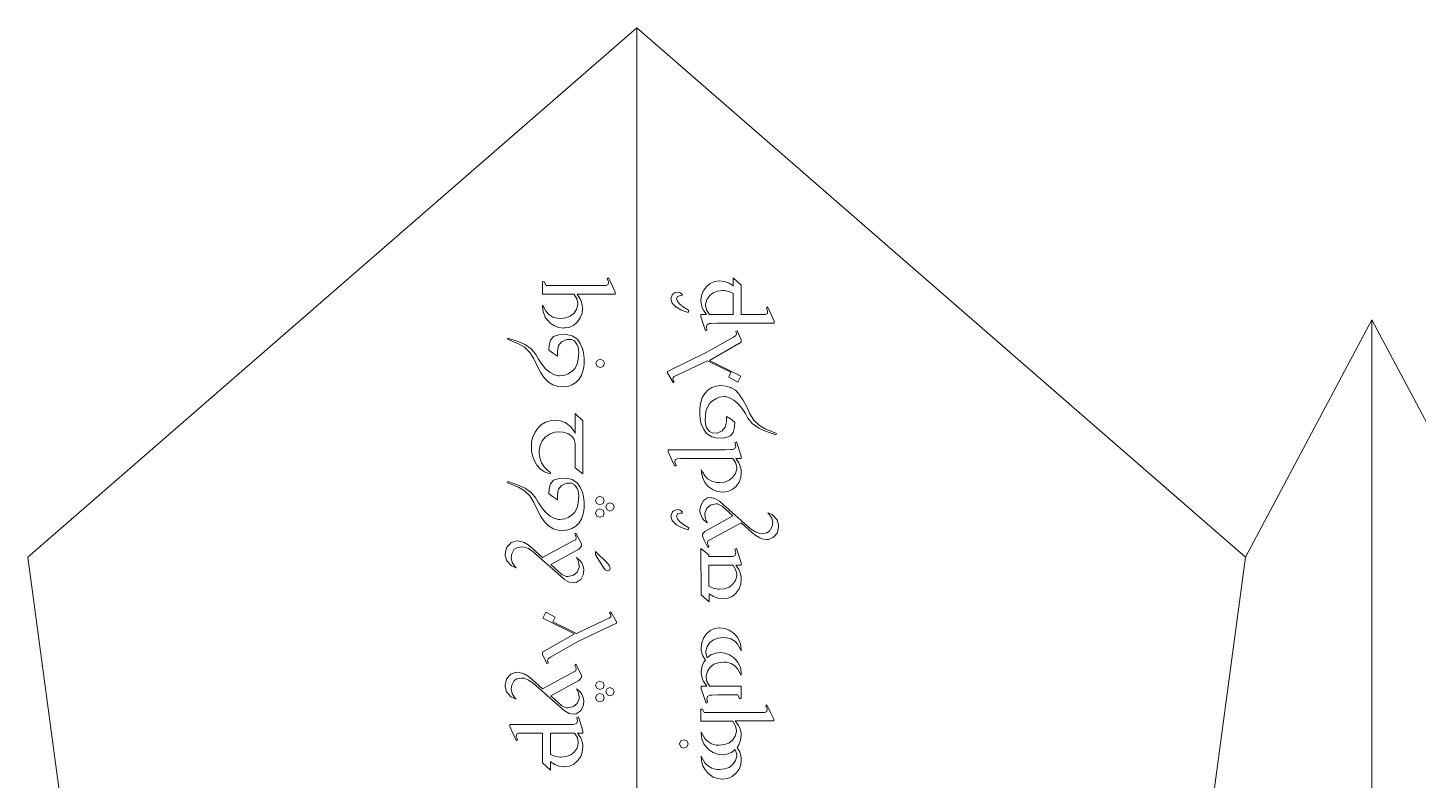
# Model space of a CAD drawing. Header units: inches. Extents: x 0.5 to 23.6, y 0.2 to 34.6.
# Drawn here: x 0.48 to 10.82, y 28.98 to 34.57 of the extents above; entities that cross this region are included whole.
import ezdxf

# ---------------------------------------------------------------- set-up
doc = ezdxf.new("R2010")
doc.units = ezdxf.units.IN
doc.header["$MEASUREMENT"] = 0
doc.layers.add('cut', color=6, linetype='Continuous', lineweight=0)
doc.layers.add('etch', color=1, linetype='Continuous', lineweight=0)

msp = doc.modelspace()

# ---------------------------------------------------------------- linework, layer by layer
at = {"layer": 'cut'}
for p, q in [((5.007, 34.569), (0.478, 30.633)), ((5.007, 34.569), (5.007, 2.378)), ((5.007, 34.569), (9.535, 30.633)), ((10.474, 32.399), (9.535, 30.633)), ((10.474, 32.399), (11.413, 30.633)), ((10.474, 0.208), (10.474, 32.399)), ((0.478, 30.633), (4.068, 4.144)), ((9.535, 30.633), (5.946, 4.144))]:
    msp.add_line(p, q, dxfattribs=at)
at = {"layer": 'etch', "color": 1, "lineweight": 0}
for p, q in [((4.318, 32.681), (4.306, 32.683)), ((4.306, 32.683), (4.306, 32.59)), ((4.334, 32.653), (4.318, 32.681)), ((4.796, 32.71), (4.787, 32.702)), ((4.787, 32.702), (4.798, 32.681)), ((4.798, 32.681), (4.795, 32.661)), ((4.823, 32.653), (4.796, 32.71)), ((5.585, 32.683), (5.552, 32.668)), ((5.622, 32.687), (5.585, 32.683)), ((5.623, 32.687), (5.622, 32.687)), ((5.659, 32.683), (5.623, 32.687)), ((5.693, 32.67), (5.659, 32.683)), ((5.784, 32.657), (5.725, 32.711)), ((5.725, 32.711), (5.725, 32.648)), ((4.306, 32.59), (4.541, 32.588)), ((4.753, 32.653), (4.334, 32.653)), ((4.541, 32.588), (4.542, 32.587)), ((4.542, 32.587), (4.562, 32.554)), ((4.584, 32.557), (4.563, 32.589)), ((4.563, 32.589), (4.846, 32.589)), ((4.78, 32.654), (4.753, 32.653)), ((4.795, 32.661), (4.78, 32.654)), ((4.846, 32.603), (4.823, 32.653)), ((4.846, 32.589), (4.846, 32.603)), ((5.273, 32.588), (5.261, 32.555)), ((5.277, 32.592), (5.273, 32.588)), ((5.292, 32.601), (5.277, 32.592)), ((5.316, 32.604), (5.292, 32.601)), ((5.302, 32.555), (5.31, 32.572)), ((5.31, 32.572), (5.331, 32.578)), ((5.329, 32.598), (5.316, 32.604)), ((5.339, 32.592), (5.329, 32.598)), ((5.331, 32.578), (5.343, 32.577)), ((5.348, 32.586), (5.339, 32.592)), ((5.343, 32.577), (5.348, 32.586)), ((5.488, 32.579), (5.484, 32.542)), ((5.501, 32.612), (5.488, 32.579)), ((5.522, 32.642), (5.501, 32.612)), ((5.524, 32.644), (5.522, 32.642)), ((5.552, 32.668), (5.524, 32.644)), ((5.528, 32.55), (5.55, 32.58)), ((5.55, 32.58), (5.575, 32.599)), ((5.575, 32.599), (5.608, 32.611)), ((5.608, 32.611), (5.648, 32.615)), ((5.648, 32.615), (5.656, 32.615)), ((5.656, 32.615), (5.694, 32.609)), ((5.724, 32.65), (5.693, 32.67)), ((5.694, 32.609), (5.725, 32.595)), ((5.725, 32.648), (5.724, 32.65)), ((5.725, 32.595), (5.725, 32.438)), ((5.784, 32.438), (5.784, 32.657)), ((4.314, 32.494), (4.306, 32.508)), ((4.306, 32.508), (4.306, 32.496)), ((4.306, 32.496), (4.311, 32.459)), ((4.334, 32.459), (4.314, 32.494)), ((4.559, 32.476), (4.538, 32.446)), ((4.569, 32.511), (4.559, 32.476)), ((4.562, 32.554), (4.569, 32.52)), ((4.569, 32.52), (4.569, 32.511)), ((4.594, 32.539), (4.584, 32.557)), ((4.602, 32.504), (4.594, 32.539)), ((4.6, 32.447), (4.603, 32.484)), ((4.603, 32.484), (4.602, 32.504)), ((5.261, 32.555), (5.27, 32.523)), ((5.27, 32.523), (5.273, 32.519)), ((5.273, 32.519), (5.3, 32.493)), ((5.3, 32.493), (5.302, 32.491)), ((5.309, 32.536), (5.302, 32.555)), ((5.302, 32.491), (5.335, 32.472)), ((5.326, 32.516), (5.309, 32.536)), ((5.355, 32.493), (5.326, 32.516)), ((5.335, 32.472), (5.351, 32.465)), ((5.356, 32.492), (5.355, 32.493)), ((5.387, 32.472), (5.356, 32.492)), ((5.394, 32.469), (5.387, 32.472)), ((5.39, 32.452), (5.394, 32.469)), ((5.484, 32.542), (5.485, 32.522)), ((5.485, 32.522), (5.494, 32.487)), ((5.494, 32.487), (5.503, 32.469)), ((5.503, 32.469), (5.525, 32.438)), ((5.519, 32.515), (5.528, 32.55)), ((5.519, 32.507), (5.519, 32.515)), ((5.525, 32.473), (5.519, 32.507)), ((5.545, 32.44), (5.525, 32.473)), ((5.979, 32.494), (5.971, 32.486)), ((5.971, 32.486), (5.98, 32.465)), ((6.006, 32.438), (5.979, 32.494)), ((4.311, 32.459), (4.313, 32.452)), ((4.313, 32.452), (4.327, 32.418)), ((4.327, 32.418), (4.332, 32.411)), ((4.332, 32.411), (4.356, 32.382)), ((4.353, 32.438), (4.334, 32.459)), ((4.382, 32.419), (4.353, 32.438)), ((4.356, 32.382), (4.364, 32.374)), ((4.364, 32.374), (4.395, 32.354)), ((4.418, 32.41), (4.382, 32.419)), ((4.44, 32.409), (4.418, 32.41)), ((4.479, 32.414), (4.44, 32.409)), ((4.512, 32.426), (4.479, 32.414)), ((4.538, 32.446), (4.512, 32.426)), ((4.536, 32.357), (4.564, 32.381)), ((4.564, 32.381), (4.566, 32.384)), ((4.566, 32.384), (4.586, 32.414)), ((4.586, 32.414), (4.6, 32.447)), ((5.351, 32.465), (5.39, 32.452)), ((5.484, 32.438), (5.484, 32.42)), ((5.525, 32.438), (5.484, 32.438)), ((5.484, 32.42), (5.517, 32.317)), ((5.53, 32.362), (5.546, 32.371)), ((5.547, 32.438), (5.545, 32.44)), ((5.546, 32.371), (5.559, 32.372)), ((5.725, 32.438), (5.547, 32.438)), ((5.559, 32.372), (5.606, 32.373)), ((5.606, 32.373), (6.029, 32.373)), ((5.938, 32.438), (5.784, 32.438)), ((5.963, 32.438), (5.938, 32.438)), ((5.978, 32.445), (5.963, 32.438)), ((5.98, 32.465), (5.978, 32.445)), ((6.029, 32.388), (6.006, 32.438)), ((6.029, 32.373), (6.029, 32.388)), ((4.049, 32.263), (4.046, 32.254)), ((4.126, 32.237), (4.049, 32.263)), ((4.388, 32.273), (4.366, 32.247)), ((4.428, 32.287), (4.388, 32.273)), ((4.395, 32.354), (4.428, 32.341)), ((4.428, 32.341), (4.464, 32.337)), ((4.485, 32.289), (4.428, 32.287)), ((4.464, 32.337), (4.467, 32.338)), ((4.467, 32.338), (4.503, 32.342)), ((4.527, 32.279), (4.485, 32.289)), ((4.503, 32.342), (4.536, 32.357)), ((4.566, 32.254), (4.527, 32.279)), ((5.517, 32.317), (5.529, 32.322)), ((5.726, 32.269), (5.523, 32.154)), ((5.525, 32.346), (5.53, 32.362)), ((5.529, 32.322), (5.525, 32.346)), ((5.743, 32.281), (5.726, 32.269)), ((5.753, 32.316), (5.743, 32.313)), ((5.743, 32.313), (5.748, 32.293)), ((5.748, 32.293), (5.743, 32.281)), ((5.784, 32.249), (5.753, 32.316)), ((4.046, 32.254), (4.128, 32.22)), ((4.177, 32.215), (4.126, 32.237)), ((4.128, 32.22), (4.171, 32.195)), ((4.171, 32.195), (4.213, 32.156)), ((4.225, 32.181), (4.177, 32.215)), ((4.213, 32.156), (4.241, 32.108)), ((4.256, 32.14), (4.225, 32.181)), ((4.356, 32.209), (4.354, 32.172)), ((4.354, 32.172), (4.388, 32.147)), ((4.366, 32.247), (4.356, 32.209)), ((4.417, 32.168), (4.426, 32.208)), ((4.417, 32.129), (4.417, 32.168)), ((4.426, 32.208), (4.448, 32.234)), ((4.448, 32.234), (4.487, 32.252)), ((4.487, 32.252), (4.521, 32.251)), ((4.521, 32.251), (4.543, 32.241)), ((4.543, 32.241), (4.553, 32.228)), ((4.553, 32.228), (4.565, 32.211)), ((4.565, 32.211), (4.57, 32.196)), ((4.587, 32.221), (4.566, 32.254)), ((4.57, 32.196), (4.575, 32.158)), ((4.575, 32.158), (4.574, 32.126)), ((4.602, 32.188), (4.587, 32.221)), ((4.603, 32.185), (4.602, 32.188)), ((4.612, 32.152), (4.603, 32.185)), ((5.548, 32.096), (5.784, 32.232)), ((5.784, 32.232), (5.784, 32.249)), ((4.241, 32.108), (4.266, 32.056)), ((4.276, 32.106), (4.256, 32.14)), ((4.266, 32.056), (4.294, 32.005)), ((4.301, 32.069), (4.276, 32.106)), ((4.329, 32.035), (4.301, 32.069)), ((4.388, 32.147), (4.417, 32.129)), ((4.563, 32.069), (4.546, 32.037)), ((4.569, 32.09), (4.563, 32.069)), ((4.574, 32.126), (4.569, 32.09)), ((4.61, 32.033), (4.615, 32.069)), ((4.615, 32.112), (4.612, 32.152)), ((4.615, 32.109), (4.615, 32.112)), ((4.615, 32.069), (4.615, 32.109)), ((4.703, 32.075), (4.712, 32.096)), ((4.712, 32.052), (4.703, 32.075)), ((4.703, 32.075), (4.703, 32.075)), ((4.712, 32.096), (4.735, 32.106)), ((4.712, 32.096), (4.712, 32.096)), ((4.735, 32.106), (4.735, 32.106)), ((4.735, 32.106), (4.756, 32.096)), ((4.756, 32.096), (4.756, 32.096)), ((4.756, 32.096), (4.766, 32.075)), ((4.766, 32.075), (4.756, 32.052)), ((4.766, 32.075), (4.766, 32.075)), ((5.523, 32.154), (5.235, 32.015)), ((5.286, 31.978), (5.532, 32.093)), ((5.532, 32.093), (5.706, 32.008)), ((5.782, 31.98), (5.548, 32.096)), ((4.294, 32.005), (4.322, 31.964)), ((4.322, 31.964), (4.325, 31.96)), ((4.325, 31.96), (4.35, 31.934)), ((4.362, 32.007), (4.329, 32.035)), ((4.394, 31.989), (4.362, 32.007)), ((4.424, 31.981), (4.394, 31.989)), ((4.433, 31.981), (4.424, 31.981)), ((4.472, 31.986), (4.433, 31.981)), ((4.497, 31.997), (4.472, 31.986)), ((4.528, 32.018), (4.497, 31.997)), ((4.546, 32.037), (4.528, 32.018)), ((4.555, 31.932), (4.579, 31.958)), ((4.579, 31.958), (4.597, 31.987)), ((4.597, 31.987), (4.608, 32.024)), ((4.608, 32.024), (4.61, 32.033)), ((4.735, 32.043), (4.712, 32.052)), ((4.712, 32.052), (4.712, 32.052)), ((4.756, 32.052), (4.735, 32.043)), ((4.735, 32.043), (4.735, 32.043)), ((4.735, 32.043), (4.735, 32.043)), ((4.735, 32.043), (4.735, 32.043)), ((4.756, 32.052), (4.756, 32.052)), ((5.235, 32.015), (5.235, 32.005)), ((5.235, 32.005), (5.277, 31.933)), ((5.276, 31.954), (5.278, 31.968)), ((5.285, 31.938), (5.276, 31.954)), ((5.278, 31.968), (5.286, 31.978)), ((5.706, 32.008), (5.691, 31.973)), ((5.691, 31.973), (5.759, 31.934)), ((5.759, 31.934), (5.782, 31.98)), ((4.35, 31.934), (4.382, 31.915)), ((4.382, 31.915), (4.385, 31.914)), ((4.385, 31.914), (4.422, 31.903)), ((4.422, 31.903), (4.459, 31.899)), ((4.459, 31.899), (4.494, 31.903)), ((4.494, 31.903), (4.525, 31.914)), ((4.525, 31.914), (4.555, 31.932)), ((5.277, 31.933), (5.285, 31.938)), ((5.512, 31.85), (5.494, 31.821)), ((5.535, 31.876), (5.512, 31.85)), ((5.565, 31.894), (5.535, 31.876)), ((5.597, 31.904), (5.565, 31.894)), ((5.632, 31.909), (5.597, 31.904)), ((5.669, 31.905), (5.632, 31.909)), ((5.706, 31.895), (5.669, 31.905)), ((5.708, 31.893), (5.706, 31.895)), ((5.74, 31.874), (5.708, 31.893)), ((5.766, 31.848), (5.74, 31.874)), ((5.768, 31.844), (5.766, 31.848)), ((5.481, 31.775), (5.476, 31.739)), ((5.483, 31.784), (5.481, 31.775)), ((5.494, 31.821), (5.483, 31.784)), ((5.528, 31.739), (5.545, 31.771)), ((5.545, 31.771), (5.563, 31.79)), ((5.563, 31.79), (5.594, 31.81)), ((5.594, 31.81), (5.619, 31.822)), ((5.619, 31.822), (5.658, 31.827)), ((5.658, 31.827), (5.667, 31.827)), ((5.667, 31.827), (5.697, 31.819)), ((5.697, 31.819), (5.729, 31.801)), ((5.729, 31.801), (5.762, 31.773)), ((5.762, 31.773), (5.79, 31.739)), ((5.797, 31.803), (5.768, 31.844)), ((5.825, 31.752), (5.797, 31.803)), ((5.849, 31.7), (5.825, 31.752)), ((4.363, 31.648), (4.329, 31.637)), ((4.4, 31.652), (4.363, 31.648)), ((4.402, 31.652), (4.4, 31.652)), ((4.44, 31.647), (4.402, 31.652)), ((4.474, 31.635), (4.44, 31.647)), ((4.607, 31.648), (4.549, 31.702)), ((4.549, 31.702), (4.549, 31.553)), ((4.607, 31.252), (4.607, 31.648)), ((5.476, 31.739), (5.475, 31.699)), ((5.475, 31.699), (5.475, 31.696)), ((5.475, 31.696), (5.479, 31.656)), ((5.479, 31.656), (5.487, 31.622)), ((5.516, 31.65), (5.517, 31.682)), ((5.52, 31.612), (5.516, 31.65)), ((5.517, 31.682), (5.521, 31.718)), ((5.521, 31.718), (5.528, 31.739)), ((5.674, 31.639), (5.665, 31.6)), ((5.703, 31.661), (5.674, 31.679)), ((5.674, 31.679), (5.674, 31.639)), ((5.737, 31.636), (5.703, 31.661)), ((5.79, 31.739), (5.815, 31.702)), ((5.815, 31.702), (5.834, 31.668)), ((5.834, 31.668), (5.865, 31.627)), ((5.878, 31.652), (5.849, 31.7)), ((5.92, 31.613), (5.878, 31.652)), ((4.251, 31.564), (4.235, 31.53)), ((4.272, 31.593), (4.251, 31.564)), ((4.299, 31.619), (4.272, 31.593)), ((4.329, 31.637), (4.299, 31.619)), ((4.333, 31.53), (4.363, 31.55)), ((4.363, 31.55), (4.397, 31.562)), ((4.397, 31.562), (4.434, 31.566)), ((4.434, 31.566), (4.459, 31.564)), ((4.459, 31.564), (4.494, 31.554)), ((4.491, 31.623), (4.474, 31.635)), ((4.52, 31.599), (4.491, 31.623)), ((4.494, 31.554), (4.523, 31.533)), ((4.541, 31.569), (4.52, 31.599)), ((4.549, 31.553), (4.541, 31.569)), ((5.487, 31.622), (5.488, 31.62)), ((5.488, 31.62), (5.503, 31.587)), ((5.503, 31.587), (5.525, 31.554)), ((5.526, 31.597), (5.52, 31.612)), ((5.525, 31.554), (5.564, 31.528)), ((5.537, 31.58), (5.526, 31.597)), ((5.548, 31.568), (5.537, 31.58)), ((5.57, 31.558), (5.548, 31.568)), ((5.604, 31.556), (5.57, 31.558)), ((5.643, 31.574), (5.604, 31.556)), ((5.665, 31.6), (5.643, 31.574)), ((5.703, 31.535), (5.724, 31.56)), ((5.724, 31.56), (5.735, 31.599)), ((5.735, 31.599), (5.737, 31.636)), ((5.865, 31.627), (5.914, 31.593)), ((5.914, 31.593), (5.965, 31.571)), ((5.963, 31.588), (5.92, 31.613)), ((6.045, 31.554), (5.963, 31.588)), ((5.965, 31.571), (6.042, 31.544)), ((6.042, 31.544), (6.045, 31.554)), ((4.225, 31.493), (4.224, 31.453)), ((4.224, 31.453), (4.225, 31.419)), ((4.234, 31.528), (4.225, 31.493)), ((4.235, 31.53), (4.234, 31.528)), ((4.282, 31.43), (4.289, 31.466)), ((4.289, 31.466), (4.304, 31.498)), ((4.304, 31.498), (4.327, 31.525)), ((4.327, 31.525), (4.333, 31.53)), ((4.523, 31.533), (4.541, 31.509)), ((4.541, 31.509), (4.549, 31.478)), ((4.549, 31.478), (4.549, 31.299)), ((5.564, 31.528), (5.606, 31.519)), ((5.606, 31.519), (5.663, 31.521)), ((5.706, 31.433), (5.662, 31.432)), ((5.663, 31.521), (5.703, 31.535)), ((5.721, 31.433), (5.706, 31.433)), ((5.737, 31.442), (5.721, 31.433)), ((5.749, 31.491), (5.737, 31.486)), ((5.737, 31.486), (5.743, 31.459)), ((5.743, 31.459), (5.737, 31.442)), ((5.784, 31.384), (5.749, 31.491)), ((4.225, 31.419), (4.233, 31.383)), ((4.233, 31.383), (4.243, 31.354)), ((4.243, 31.354), (4.261, 31.322)), ((4.281, 31.413), (4.282, 31.43)), ((4.285, 31.373), (4.281, 31.413)), ((4.295, 31.34), (4.285, 31.373)), ((4.298, 31.334), (4.295, 31.34)), ((4.319, 31.304), (4.298, 31.334)), ((5.241, 31.432), (5.241, 31.417)), ((5.662, 31.432), (5.241, 31.432)), ((5.241, 31.417), (5.264, 31.366)), ((5.264, 31.366), (5.291, 31.31)), ((5.29, 31.34), (5.292, 31.359)), ((5.3, 31.318), (5.29, 31.34)), ((5.292, 31.359), (5.307, 31.365)), ((5.307, 31.365), (5.332, 31.367)), ((5.332, 31.367), (5.721, 31.367)), ((5.721, 31.367), (5.723, 31.365)), ((5.723, 31.365), (5.743, 31.332)), ((5.766, 31.336), (5.743, 31.367)), ((5.743, 31.367), (5.784, 31.367)), ((5.743, 31.332), (5.75, 31.298)), ((5.774, 31.318), (5.766, 31.336)), ((5.784, 31.367), (5.784, 31.384)), ((4.261, 31.322), (4.265, 31.318)), ((4.265, 31.318), (4.289, 31.29)), ((4.289, 31.29), (4.29, 31.289)), ((4.29, 31.289), (4.321, 31.268)), ((4.345, 31.278), (4.319, 31.304)), ((4.321, 31.268), (4.326, 31.265)), ((4.326, 31.265), (4.362, 31.252)), ((4.366, 31.264), (4.345, 31.278)), ((4.362, 31.252), (4.366, 31.264)), ((4.549, 31.299), (4.607, 31.252)), ((5.291, 31.31), (5.3, 31.318)), ((5.487, 31.285), (5.49, 31.249)), ((5.494, 31.271), (5.487, 31.285)), ((5.49, 31.249), (5.5, 31.216)), ((5.515, 31.236), (5.494, 31.271)), ((5.534, 31.216), (5.515, 31.236)), ((5.74, 31.255), (5.72, 31.225)), ((5.75, 31.29), (5.74, 31.255)), ((5.75, 31.298), (5.75, 31.297)), ((5.75, 31.297), (5.75, 31.29)), ((5.784, 31.283), (5.774, 31.318)), ((5.78, 31.225), (5.784, 31.262)), ((5.784, 31.263), (5.784, 31.283)), ((5.784, 31.262), (5.784, 31.263)), ((4.049, 31.196), (4.046, 31.186)), ((4.046, 31.186), (4.128, 31.153)), ((4.126, 31.169), (4.049, 31.196)), ((4.177, 31.147), (4.126, 31.169)), ((4.128, 31.153), (4.171, 31.127)), ((4.171, 31.127), (4.213, 31.089)), ((4.225, 31.113), (4.177, 31.147)), ((4.356, 31.141), (4.354, 31.105)), ((4.366, 31.18), (4.356, 31.141)), ((4.388, 31.205), (4.366, 31.18)), ((4.428, 31.219), (4.388, 31.205)), ((4.417, 31.101), (4.426, 31.14)), ((4.426, 31.14), (4.448, 31.167)), ((4.485, 31.221), (4.428, 31.219)), ((4.448, 31.167), (4.487, 31.185)), ((4.527, 31.212), (4.485, 31.221)), ((4.487, 31.185), (4.521, 31.183)), ((4.521, 31.183), (4.543, 31.172)), ((4.566, 31.185), (4.527, 31.212)), ((4.543, 31.172), (4.553, 31.16)), ((4.553, 31.16), (4.565, 31.143)), ((4.565, 31.143), (4.57, 31.128)), ((4.587, 31.153), (4.566, 31.185)), ((4.57, 31.128), (4.575, 31.091)), ((4.602, 31.121), (4.587, 31.153)), ((5.5, 31.216), (5.513, 31.189)), ((5.513, 31.189), (5.537, 31.16)), ((5.564, 31.199), (5.534, 31.216)), ((5.537, 31.16), (5.545, 31.153)), ((5.545, 31.153), (5.576, 31.133)), ((5.6, 31.189), (5.564, 31.199)), ((5.576, 31.133), (5.61, 31.121)), ((5.621, 31.188), (5.6, 31.189)), ((5.66, 31.192), (5.621, 31.188)), ((5.647, 31.117), (5.684, 31.122)), ((5.693, 31.205), (5.66, 31.192)), ((5.684, 31.122), (5.717, 31.137)), ((5.72, 31.225), (5.693, 31.205)), ((5.717, 31.137), (5.745, 31.16)), ((5.745, 31.16), (5.746, 31.162)), ((5.746, 31.162), (5.768, 31.191)), ((5.768, 31.191), (5.78, 31.225)), ((4.213, 31.089), (4.241, 31.041)), ((4.256, 31.073), (4.225, 31.113)), ((4.241, 31.041), (4.266, 30.988)), ((4.276, 31.038), (4.256, 31.073)), ((4.301, 31.001), (4.276, 31.038)), ((4.354, 31.105), (4.388, 31.079)), ((4.388, 31.079), (4.417, 31.06)), ((4.417, 31.06), (4.417, 31.101)), ((4.569, 31.022), (4.563, 31)), ((4.574, 31.059), (4.569, 31.022)), ((4.575, 31.091), (4.574, 31.059)), ((4.603, 31.118), (4.602, 31.121)), ((4.612, 31.083), (4.603, 31.118)), ((4.615, 31.044), (4.612, 31.083)), ((4.615, 31.042), (4.615, 31.044)), ((4.615, 31.001), (4.615, 31.042)), ((4.711, 31.076), (4.701, 31.055)), ((4.701, 31.055), (4.711, 31.032)), ((4.733, 31.086), (4.711, 31.076)), ((4.711, 31.032), (4.733, 31.023)), ((4.756, 31.076), (4.733, 31.086)), ((4.733, 31.023), (4.756, 31.032)), ((4.765, 31.055), (4.756, 31.076)), ((4.756, 31.032), (4.765, 31.055)), ((4.786, 31.029), (4.776, 31.007)), ((4.807, 31.038), (4.786, 31.029)), ((4.83, 31.029), (4.807, 31.038)), ((4.839, 31.007), (4.83, 31.029)), ((5.501, 31.05), (5.483, 31.017)), ((5.503, 31.054), (5.501, 31.05)), ((5.534, 31.075), (5.503, 31.054)), ((5.527, 30.997), (5.555, 31.02)), ((5.555, 31.077), (5.534, 31.075)), ((5.587, 31.071), (5.555, 31.077)), ((5.555, 31.02), (5.561, 31.023)), ((5.561, 31.023), (5.597, 31.03)), ((5.623, 31.05), (5.587, 31.071)), ((5.597, 31.03), (5.608, 31.029)), ((5.608, 31.029), (5.641, 31.014)), ((5.61, 31.121), (5.645, 31.117)), ((5.854, 30.845), (5.623, 31.05)), ((5.623, 31.05), (5.623, 31.05)), ((5.645, 31.117), (5.647, 31.117)), ((4.266, 30.988), (4.294, 30.937)), ((4.294, 30.937), (4.322, 30.896)), ((4.329, 30.967), (4.301, 31.001)), ((4.362, 30.939), (4.329, 30.967)), ((4.394, 30.921), (4.362, 30.939)), ((4.424, 30.913), (4.394, 30.921)), ((4.472, 30.919), (4.433, 30.913)), ((4.497, 30.929), (4.472, 30.919)), ((4.528, 30.95), (4.497, 30.929)), ((4.546, 30.969), (4.528, 30.95)), ((4.563, 31), (4.546, 30.969)), ((4.579, 30.89), (4.597, 30.919)), ((4.597, 30.919), (4.608, 30.956)), ((4.608, 30.956), (4.61, 30.966)), ((4.61, 30.966), (4.615, 31.001)), ((4.711, 30.984), (4.701, 30.962)), ((4.701, 30.962), (4.711, 30.939)), ((4.733, 30.994), (4.711, 30.984)), ((4.711, 30.939), (4.733, 30.93)), ((4.756, 30.984), (4.733, 30.994)), ((4.733, 30.93), (4.756, 30.939)), ((4.765, 30.962), (4.756, 30.984)), ((4.756, 30.939), (4.765, 30.962)), ((4.776, 31.007), (4.786, 30.985)), ((4.786, 30.985), (4.807, 30.976)), ((4.807, 30.976), (4.83, 30.985)), ((4.83, 30.985), (4.839, 31.007)), ((5.273, 30.971), (5.261, 30.938)), ((5.261, 30.938), (5.27, 30.906)), ((5.277, 30.975), (5.273, 30.971)), ((5.292, 30.984), (5.277, 30.975)), ((5.316, 30.987), (5.292, 30.984)), ((5.302, 30.938), (5.31, 30.955)), ((5.309, 30.919), (5.302, 30.938)), ((5.326, 30.9), (5.309, 30.919)), ((5.31, 30.955), (5.331, 30.961)), ((5.329, 30.982), (5.316, 30.987)), ((5.339, 30.976), (5.329, 30.982)), ((5.331, 30.961), (5.343, 30.961)), ((5.348, 30.969), (5.339, 30.976)), ((5.343, 30.961), (5.348, 30.969)), ((5.483, 31.017), (5.477, 30.982)), ((5.477, 30.982), (5.479, 30.961)), ((5.479, 30.961), (5.493, 30.927)), ((5.493, 30.927), (5.504, 30.911)), ((5.512, 30.95), (5.513, 30.962)), ((5.518, 30.918), (5.512, 30.95)), ((5.513, 30.962), (5.527, 30.997)), ((5.722, 30.941), (5.514, 30.825)), ((5.532, 30.888), (5.518, 30.918)), ((5.641, 31.014), (5.722, 30.941)), ((5.981, 30.964), (5.99, 30.955)), ((6.015, 30.95), (5.981, 30.964)), ((5.99, 30.955), (6.011, 30.924)), ((6.011, 30.924), (6.018, 30.891)), ((6.022, 30.944), (6.015, 30.95)), ((6.047, 30.916), (6.022, 30.944)), ((6.051, 30.908), (6.047, 30.916)), ((4.322, 30.896), (4.325, 30.892)), ((4.325, 30.892), (4.35, 30.866)), ((4.35, 30.866), (4.382, 30.847)), ((4.382, 30.847), (4.385, 30.845)), ((4.385, 30.845), (4.422, 30.835)), ((4.422, 30.835), (4.459, 30.831)), ((4.433, 30.913), (4.424, 30.913)), ((4.459, 30.831), (4.494, 30.836)), ((4.494, 30.836), (4.525, 30.846)), ((4.525, 30.846), (4.555, 30.864)), ((4.555, 30.812), (4.547, 30.806)), ((4.555, 30.864), (4.579, 30.89)), ((4.583, 30.758), (4.555, 30.812)), ((5.27, 30.906), (5.273, 30.903)), ((5.273, 30.903), (5.3, 30.876)), ((5.3, 30.876), (5.302, 30.874)), ((5.302, 30.874), (5.335, 30.856)), ((5.355, 30.876), (5.326, 30.9)), ((5.335, 30.856), (5.351, 30.849)), ((5.351, 30.849), (5.39, 30.836)), ((5.356, 30.875), (5.355, 30.876)), ((5.387, 30.856), (5.356, 30.875)), ((5.394, 30.852), (5.387, 30.856)), ((5.39, 30.836), (5.394, 30.852)), ((5.514, 30.825), (5.496, 30.804)), ((5.504, 30.911), (5.532, 30.888)), ((5.55, 30.763), (5.784, 30.888)), ((5.784, 30.888), (5.861, 30.819)), ((5.889, 30.822), (5.854, 30.845)), ((5.861, 30.819), (5.892, 30.794)), ((5.922, 30.81), (5.889, 30.822)), ((5.974, 30.815), (5.94, 30.808)), ((5.995, 30.826), (5.974, 30.815)), ((6.013, 30.861), (5.995, 30.826)), ((6.018, 30.891), (6.013, 30.861)), ((6.026, 30.784), (6.05, 30.812)), ((6.05, 30.812), (6.056, 30.826)), ((6.062, 30.873), (6.051, 30.908)), ((6.056, 30.826), (6.062, 30.862)), ((6.062, 30.862), (6.062, 30.873)), ((4.065, 30.734), (4.04, 30.707)), ((4.07, 30.739), (4.065, 30.734)), ((4.103, 30.753), (4.07, 30.739)), ((4.119, 30.754), (4.103, 30.753)), ((4.116, 30.704), (4.15, 30.711)), ((4.154, 30.748), (4.119, 30.754)), ((4.15, 30.711), (4.169, 30.709)), ((4.17, 30.742), (4.154, 30.748)), ((4.169, 30.709), (4.202, 30.697)), ((4.199, 30.725), (4.17, 30.742)), ((4.23, 30.7), (4.199, 30.725)), ((4.54, 30.757), (4.307, 30.631)), ((4.555, 30.763), (4.54, 30.757)), ((4.547, 30.806), (4.557, 30.783)), ((4.557, 30.783), (4.555, 30.763)), ((4.577, 30.694), (4.595, 30.715)), ((4.595, 30.731), (4.583, 30.758)), ((4.595, 30.715), (4.595, 30.731)), ((5.496, 30.804), (5.496, 30.789)), ((5.496, 30.789), (5.508, 30.761)), ((5.508, 30.761), (5.535, 30.706)), ((5.534, 30.735), (5.535, 30.755)), ((5.544, 30.714), (5.534, 30.735)), ((5.535, 30.755), (5.55, 30.763)), ((5.535, 30.706), (5.544, 30.714)), ((5.892, 30.794), (5.921, 30.777)), ((5.921, 30.777), (5.937, 30.771)), ((5.94, 30.808), (5.922, 30.81)), ((5.937, 30.771), (5.971, 30.764)), ((5.971, 30.764), (5.987, 30.766)), ((5.987, 30.766), (6.02, 30.779)), ((6.02, 30.779), (6.026, 30.784)), ((4.035, 30.693), (4.029, 30.656)), ((4.029, 30.656), (4.029, 30.646)), ((4.029, 30.646), (4.039, 30.611)), ((4.04, 30.707), (4.035, 30.693)), ((4.039, 30.611), (4.044, 30.603)), ((4.072, 30.628), (4.078, 30.658)), ((4.08, 30.594), (4.072, 30.628)), ((4.078, 30.658), (4.096, 30.693)), ((4.096, 30.693), (4.116, 30.704)), ((4.202, 30.697), (4.237, 30.673)), ((4.307, 30.631), (4.23, 30.7)), ((4.237, 30.673), (4.468, 30.469)), ((4.368, 30.578), (4.577, 30.694)), ((4.586, 30.607), (4.559, 30.631)), ((4.559, 30.631), (4.573, 30.601)), ((4.598, 30.592), (4.586, 30.607)), ((4.701, 30.65), (4.701, 30.675)), ((4.701, 30.675), (4.789, 30.588)), ((4.759, 30.558), (4.701, 30.65)), ((5.484, 30.697), (5.485, 30.354)), ((5.543, 30.651), (5.484, 30.697)), ((5.543, 30.638), (5.543, 30.651)), ((5.663, 30.638), (5.543, 30.638)), ((5.709, 30.638), (5.663, 30.638)), ((5.722, 30.639), (5.709, 30.638)), ((5.738, 30.648), (5.722, 30.639)), ((5.748, 30.697), (5.737, 30.693)), ((5.737, 30.693), (5.743, 30.665)), ((5.743, 30.665), (5.738, 30.648)), ((5.784, 30.591), (5.748, 30.697)), ((4.044, 30.603), (4.069, 30.576)), ((4.069, 30.576), (4.076, 30.57)), ((4.076, 30.57), (4.11, 30.555)), ((4.1, 30.564), (4.08, 30.594)), ((4.11, 30.555), (4.1, 30.564)), ((4.45, 30.505), (4.368, 30.578)), ((4.483, 30.49), (4.45, 30.505)), ((4.564, 30.522), (4.536, 30.499)), ((4.578, 30.557), (4.564, 30.522)), ((4.573, 30.601), (4.579, 30.569)), ((4.579, 30.569), (4.578, 30.557)), ((4.59, 30.468), (4.608, 30.502)), ((4.612, 30.559), (4.598, 30.592)), ((4.608, 30.502), (4.614, 30.537)), ((4.614, 30.537), (4.612, 30.559)), ((4.773, 30.54), (4.759, 30.558)), ((4.759, 30.558), (4.759, 30.558)), ((4.79, 30.532), (4.773, 30.54)), ((4.773, 30.54), (4.773, 30.54)), ((4.789, 30.588), (4.804, 30.568)), ((4.803, 30.538), (4.79, 30.532)), ((4.79, 30.532), (4.79, 30.532)), ((4.79, 30.532), (4.79, 30.532)), ((4.79, 30.532), (4.79, 30.532)), ((4.81, 30.549), (4.803, 30.538)), ((4.803, 30.538), (4.803, 30.538)), ((4.804, 30.568), (4.804, 30.568)), ((4.804, 30.568), (4.81, 30.549)), ((4.81, 30.549), (4.81, 30.549)), ((5.543, 30.574), (5.722, 30.574)), ((5.543, 30.417), (5.543, 30.574)), ((5.722, 30.574), (5.724, 30.571)), ((5.724, 30.571), (5.744, 30.538)), ((5.767, 30.541), (5.744, 30.573)), ((5.744, 30.573), (5.784, 30.573)), ((5.744, 30.538), (5.75, 30.504)), ((5.75, 30.504), (5.75, 30.496)), ((5.774, 30.525), (5.767, 30.541)), ((5.784, 30.49), (5.774, 30.525)), ((5.784, 30.573), (5.784, 30.591)), ((4.468, 30.469), (4.468, 30.468)), ((4.468, 30.468), (4.504, 30.449)), ((4.494, 30.489), (4.483, 30.49)), ((4.53, 30.497), (4.494, 30.489)), ((4.504, 30.449), (4.536, 30.442)), ((4.536, 30.499), (4.53, 30.497)), ((4.536, 30.442), (4.556, 30.445)), ((4.556, 30.445), (4.587, 30.465)), ((4.587, 30.465), (4.59, 30.468)), ((5.574, 30.402), (5.543, 30.417)), ((5.612, 30.395), (5.574, 30.402)), ((5.66, 30.399), (5.621, 30.395)), ((5.694, 30.411), (5.66, 30.399)), ((5.72, 30.431), (5.694, 30.411)), ((5.741, 30.461), (5.72, 30.431)), ((5.75, 30.496), (5.741, 30.461)), ((5.768, 30.398), (5.78, 30.432)), ((5.78, 30.432), (5.784, 30.468)), ((5.784, 30.476), (5.784, 30.49)), ((5.784, 30.468), (5.784, 30.476)), ((5.485, 30.354), (5.545, 30.301)), ((5.545, 30.301), (5.545, 30.361)), ((5.545, 30.361), (5.545, 30.361)), ((5.545, 30.361), (5.577, 30.341)), ((5.577, 30.341), (5.611, 30.328)), ((5.611, 30.328), (5.647, 30.324)), ((5.621, 30.395), (5.612, 30.395)), ((5.647, 30.324), (5.648, 30.324)), ((5.648, 30.324), (5.685, 30.328)), ((5.685, 30.328), (5.717, 30.342)), ((5.717, 30.342), (5.745, 30.367)), ((5.745, 30.367), (5.746, 30.368)), ((5.746, 30.368), (5.768, 30.398)), ((4.332, 30.226), (4.309, 30.18)), ((4.399, 30.187), (4.332, 30.226)), ((4.814, 30.227), (4.805, 30.221)), ((4.805, 30.221), (4.815, 30.206)), ((4.815, 30.206), (4.813, 30.191)), ((4.856, 30.154), (4.814, 30.227)), ((4.309, 30.18), (4.543, 30.063)), ((4.384, 30.153), (4.399, 30.187)), ((4.559, 30.067), (4.384, 30.153)), ((4.804, 30.182), (4.559, 30.067)), ((4.568, 30.006), (4.856, 30.144)), ((4.813, 30.191), (4.804, 30.182)), ((4.856, 30.144), (4.856, 30.154)), ((5.554, 30.089), (5.526, 30.064)), ((5.586, 30.103), (5.554, 30.089)), ((5.623, 30.108), (5.586, 30.103)), ((5.625, 30.108), (5.623, 30.108)), ((5.661, 30.104), (5.625, 30.108)), ((5.694, 30.092), (5.661, 30.104)), ((5.725, 30.071), (5.694, 30.092)), ((4.543, 30.063), (4.306, 29.928)), ((4.365, 29.891), (4.568, 30.006)), ((5.49, 29.998), (5.486, 29.961)), ((5.503, 30.032), (5.49, 29.998)), ((5.524, 30.061), (5.503, 30.032)), ((5.526, 30.064), (5.524, 30.061)), ((5.53, 29.97), (5.551, 29.999)), ((5.551, 29.999), (5.577, 30.019)), ((5.577, 30.019), (5.611, 30.032)), ((5.611, 30.032), (5.65, 30.036)), ((5.65, 30.036), (5.672, 30.035)), ((5.672, 30.035), (5.707, 30.026)), ((5.707, 30.026), (5.737, 30.008)), ((5.734, 30.063), (5.725, 30.071)), ((5.758, 30.035), (5.734, 30.063)), ((5.737, 30.008), (5.756, 29.987)), ((5.756, 29.987), (5.776, 29.951)), ((5.762, 30.029), (5.758, 30.035)), ((5.777, 29.994), (5.762, 30.029)), ((5.779, 29.987), (5.777, 29.994)), ((5.783, 29.951), (5.779, 29.987)), ((4.306, 29.928), (4.306, 29.911)), ((4.306, 29.911), (4.338, 29.843)), ((4.348, 29.879), (4.365, 29.891)), ((5.486, 29.961), (5.487, 29.941)), ((5.487, 29.941), (5.496, 29.906)), ((5.496, 29.906), (5.499, 29.901)), ((5.499, 29.901), (5.518, 29.869)), ((5.52, 29.926), (5.521, 29.936)), ((5.529, 29.89), (5.52, 29.926)), ((5.521, 29.936), (5.53, 29.97)), ((5.531, 29.886), (5.529, 29.89)), ((5.559, 29.908), (5.531, 29.886)), ((5.593, 29.921), (5.559, 29.908)), ((5.627, 29.925), (5.593, 29.921)), ((5.662, 29.921), (5.627, 29.925)), ((5.696, 29.908), (5.662, 29.921)), ((5.727, 29.888), (5.696, 29.908)), ((5.735, 29.88), (5.727, 29.888)), ((5.776, 29.951), (5.784, 29.937)), ((5.784, 29.937), (5.783, 29.951)), ((4.119, 29.779), (4.103, 29.777)), ((4.154, 29.772), (4.119, 29.779)), ((4.54, 29.78), (4.307, 29.655)), ((4.338, 29.843), (4.348, 29.846)), ((4.343, 29.867), (4.348, 29.879)), ((4.348, 29.846), (4.343, 29.867)), ((4.555, 29.788), (4.54, 29.78)), ((4.555, 29.837), (4.547, 29.829)), ((4.547, 29.829), (4.557, 29.808)), ((4.583, 29.781), (4.555, 29.837)), ((4.557, 29.808), (4.555, 29.788)), ((4.595, 29.754), (4.583, 29.781)), ((5.491, 29.816), (5.487, 29.779)), ((5.487, 29.779), (5.488, 29.759)), ((5.504, 29.85), (5.491, 29.816)), ((5.518, 29.869), (5.504, 29.85)), ((5.522, 29.752), (5.532, 29.787)), ((5.532, 29.787), (5.552, 29.817)), ((5.552, 29.817), (5.579, 29.837)), ((5.579, 29.837), (5.612, 29.849)), ((5.612, 29.849), (5.651, 29.853)), ((5.651, 29.853), (5.673, 29.852)), ((5.673, 29.852), (5.708, 29.842)), ((5.708, 29.842), (5.737, 29.825)), ((5.759, 29.852), (5.735, 29.88)), ((5.737, 29.825), (5.757, 29.804)), ((5.757, 29.804), (5.777, 29.768)), ((5.764, 29.844), (5.759, 29.852)), ((5.778, 29.811), (5.764, 29.844)), ((5.78, 29.804), (5.778, 29.811)), ((5.784, 29.767), (5.78, 29.804)), ((4.035, 29.717), (4.029, 29.681)), ((4.029, 29.681), (4.029, 29.67)), ((4.04, 29.731), (4.035, 29.717)), ((4.065, 29.758), (4.04, 29.731)), ((4.07, 29.764), (4.065, 29.758)), ((4.103, 29.777), (4.07, 29.764)), ((4.072, 29.652), (4.078, 29.682)), ((4.078, 29.682), (4.096, 29.717)), ((4.096, 29.717), (4.116, 29.728)), ((4.116, 29.728), (4.15, 29.735)), ((4.15, 29.735), (4.169, 29.733)), ((4.17, 29.766), (4.154, 29.772)), ((4.169, 29.733), (4.202, 29.72)), ((4.199, 29.748), (4.17, 29.766)), ((4.23, 29.724), (4.199, 29.748)), ((4.202, 29.72), (4.237, 29.697)), ((4.307, 29.655), (4.23, 29.724)), ((4.237, 29.697), (4.468, 29.493)), ((4.368, 29.602), (4.577, 29.718)), ((4.577, 29.718), (4.595, 29.739)), ((4.595, 29.739), (4.595, 29.754)), ((4.711, 29.703), (4.701, 29.682)), ((4.701, 29.682), (4.711, 29.659)), ((4.733, 29.713), (4.711, 29.703)), ((4.756, 29.703), (4.733, 29.713)), ((4.765, 29.682), (4.756, 29.703)), ((4.756, 29.659), (4.765, 29.682)), ((5.488, 29.759), (5.497, 29.724)), ((5.497, 29.724), (5.506, 29.706)), ((5.506, 29.706), (5.528, 29.674)), ((5.522, 29.744), (5.522, 29.752)), ((5.529, 29.709), (5.522, 29.744)), ((5.549, 29.677), (5.529, 29.709)), ((5.55, 29.674), (5.549, 29.677)), ((5.777, 29.768), (5.784, 29.754)), ((5.784, 29.754), (5.784, 29.767)), ((4.029, 29.67), (4.039, 29.635)), ((4.039, 29.635), (4.044, 29.627)), ((4.044, 29.627), (4.069, 29.599)), ((4.069, 29.599), (4.076, 29.593)), ((4.08, 29.619), (4.072, 29.652)), ((4.076, 29.593), (4.11, 29.579)), ((4.1, 29.588), (4.08, 29.619)), ((4.11, 29.579), (4.1, 29.588)), ((4.45, 29.529), (4.368, 29.602)), ((4.586, 29.632), (4.559, 29.655)), ((4.559, 29.655), (4.573, 29.625)), ((4.578, 29.581), (4.564, 29.546)), ((4.573, 29.625), (4.579, 29.592)), ((4.579, 29.592), (4.578, 29.581)), ((4.598, 29.616), (4.586, 29.632)), ((4.612, 29.582), (4.598, 29.616)), ((4.614, 29.561), (4.612, 29.582)), ((4.711, 29.611), (4.701, 29.589)), ((4.701, 29.589), (4.711, 29.566)), ((4.711, 29.659), (4.733, 29.65)), ((4.733, 29.621), (4.711, 29.611)), ((4.733, 29.65), (4.756, 29.659)), ((4.756, 29.611), (4.733, 29.621)), ((4.765, 29.589), (4.756, 29.611)), ((4.756, 29.566), (4.765, 29.589)), ((4.786, 29.655), (4.776, 29.634)), ((4.776, 29.634), (4.786, 29.611)), ((4.807, 29.665), (4.786, 29.655)), ((4.786, 29.611), (4.807, 29.603)), ((4.83, 29.656), (4.807, 29.665)), ((4.807, 29.603), (4.83, 29.611)), ((4.839, 29.634), (4.83, 29.656)), ((4.83, 29.611), (4.839, 29.634)), ((5.487, 29.674), (5.487, 29.656)), ((5.528, 29.674), (5.487, 29.674)), ((5.487, 29.656), (5.522, 29.549)), ((5.528, 29.581), (5.533, 29.598)), ((5.534, 29.553), (5.528, 29.581)), ((5.533, 29.598), (5.55, 29.608)), ((5.784, 29.674), (5.55, 29.674)), ((5.55, 29.608), (5.565, 29.608)), ((5.565, 29.608), (5.609, 29.609)), ((5.609, 29.609), (5.758, 29.609)), ((5.758, 29.609), (5.772, 29.584)), ((5.772, 29.584), (5.784, 29.584)), ((5.784, 29.584), (5.784, 29.674)), ((4.483, 29.514), (4.45, 29.529)), ((4.468, 29.493), (4.468, 29.493)), ((4.468, 29.493), (4.504, 29.472)), ((4.494, 29.513), (4.483, 29.514)), ((4.53, 29.52), (4.494, 29.513)), ((4.504, 29.472), (4.536, 29.466)), ((4.536, 29.523), (4.53, 29.52)), ((4.564, 29.546), (4.536, 29.523)), ((4.536, 29.466), (4.556, 29.468)), ((4.556, 29.468), (4.587, 29.489)), ((4.587, 29.489), (4.59, 29.493)), ((4.59, 29.493), (4.608, 29.526)), ((4.608, 29.526), (4.614, 29.561)), ((4.711, 29.566), (4.733, 29.557)), ((4.733, 29.557), (4.756, 29.566)), ((5.483, 29.504), (5.483, 29.414)), ((5.495, 29.504), (5.483, 29.504)), ((5.509, 29.48), (5.495, 29.504)), ((5.932, 29.48), (5.509, 29.48)), ((5.522, 29.549), (5.534, 29.553)), ((5.96, 29.48), (5.932, 29.48)), ((5.974, 29.486), (5.96, 29.48)), ((5.975, 29.535), (5.967, 29.528)), ((5.967, 29.528), (5.977, 29.506)), ((5.977, 29.506), (5.974, 29.486)), ((6.002, 29.48), (5.975, 29.535)), ((6.026, 29.429), (6.002, 29.48)), ((4.485, 29.389), (4.062, 29.389)), ((4.062, 29.389), (4.062, 29.374)), ((4.062, 29.374), (4.085, 29.325)), ((4.532, 29.39), (4.485, 29.389)), ((4.545, 29.391), (4.532, 29.39)), ((4.561, 29.4), (4.545, 29.391)), ((4.566, 29.417), (4.561, 29.4)), ((4.574, 29.446), (4.562, 29.441)), ((4.562, 29.441), (4.566, 29.417)), ((4.607, 29.343), (4.574, 29.446)), ((5.483, 29.414), (5.721, 29.414)), ((5.721, 29.414), (5.722, 29.411)), ((5.722, 29.411), (5.742, 29.378)), ((5.764, 29.383), (5.739, 29.416)), ((5.739, 29.416), (6.026, 29.416)), ((5.742, 29.378), (5.749, 29.344)), ((5.773, 29.364), (5.764, 29.383)), ((6.026, 29.416), (6.026, 29.429)), ((4.085, 29.325), (4.112, 29.269)), ((4.111, 29.297), (4.113, 29.318)), ((4.12, 29.277), (4.111, 29.297)), ((4.112, 29.269), (4.12, 29.277)), ((4.113, 29.318), (4.128, 29.324)), ((4.128, 29.324), (4.153, 29.325)), ((4.153, 29.325), (4.306, 29.325)), ((4.306, 29.325), (4.306, 29.105)), ((4.366, 29.325), (4.544, 29.325)), ((4.366, 29.167), (4.366, 29.325)), ((4.544, 29.325), (4.546, 29.323)), ((4.546, 29.323), (4.566, 29.29)), ((4.588, 29.293), (4.566, 29.325)), ((4.566, 29.325), (4.607, 29.325)), ((4.566, 29.29), (4.572, 29.256)), ((4.597, 29.276), (4.588, 29.293)), ((4.606, 29.241), (4.597, 29.276)), ((4.607, 29.325), (4.607, 29.343)), ((5.326, 29.245), (5.335, 29.267)), ((5.335, 29.267), (5.358, 29.276)), ((5.335, 29.267), (5.335, 29.267)), ((5.358, 29.276), (5.379, 29.267)), ((5.358, 29.276), (5.358, 29.276)), ((5.358, 29.276), (5.358, 29.276)), ((5.358, 29.276), (5.358, 29.276)), ((5.379, 29.267), (5.379, 29.267)), ((5.379, 29.267), (5.39, 29.245)), ((5.486, 29.334), (5.487, 29.322)), ((5.493, 29.32), (5.486, 29.334)), ((5.487, 29.322), (5.49, 29.285)), ((5.49, 29.285), (5.492, 29.279)), ((5.492, 29.279), (5.506, 29.245)), ((5.513, 29.285), (5.493, 29.32)), ((5.534, 29.265), (5.513, 29.285)), ((5.562, 29.247), (5.534, 29.265)), ((5.718, 29.272), (5.692, 29.252)), ((5.739, 29.302), (5.718, 29.272)), ((5.749, 29.337), (5.739, 29.302)), ((5.749, 29.344), (5.749, 29.337)), ((5.766, 29.238), (5.779, 29.272)), ((5.783, 29.329), (5.773, 29.364)), ((5.779, 29.272), (5.784, 29.31)), ((5.784, 29.31), (5.783, 29.329)), ((4.397, 29.154), (4.366, 29.167)), ((4.516, 29.164), (4.483, 29.152)), ((4.541, 29.183), (4.516, 29.164)), ((4.563, 29.213), (4.541, 29.183)), ((4.571, 29.248), (4.563, 29.213)), ((4.572, 29.256), (4.571, 29.248)), ((4.59, 29.151), (4.602, 29.184)), ((4.602, 29.184), (4.607, 29.221)), ((4.607, 29.221), (4.606, 29.241)), ((5.335, 29.222), (5.326, 29.245)), ((5.326, 29.245), (5.326, 29.245)), ((5.358, 29.214), (5.335, 29.222)), ((5.335, 29.222), (5.335, 29.222)), ((5.379, 29.223), (5.358, 29.214)), ((5.358, 29.214), (5.358, 29.214)), ((5.39, 29.245), (5.379, 29.223)), ((5.379, 29.223), (5.379, 29.223)), ((5.39, 29.245), (5.39, 29.245)), ((5.506, 29.245), (5.511, 29.238)), ((5.511, 29.238), (5.535, 29.21)), ((5.535, 29.21), (5.543, 29.202)), ((5.543, 29.202), (5.574, 29.182)), ((5.597, 29.237), (5.562, 29.247)), ((5.574, 29.182), (5.608, 29.169)), ((5.619, 29.235), (5.597, 29.237)), ((5.608, 29.169), (5.643, 29.165)), ((5.659, 29.24), (5.619, 29.235)), ((5.643, 29.165), (5.644, 29.165)), ((5.644, 29.165), (5.677, 29.169)), ((5.692, 29.252), (5.659, 29.24)), ((5.677, 29.169), (5.711, 29.182)), ((5.711, 29.182), (5.739, 29.205)), ((5.739, 29.205), (5.742, 29.199)), ((5.742, 29.199), (5.75, 29.163)), ((5.75, 29.163), (5.75, 29.155)), ((5.753, 29.219), (5.766, 29.238)), ((5.773, 29.186), (5.753, 29.219)), ((5.774, 29.183), (5.773, 29.186)), ((5.784, 29.148), (5.774, 29.183)), ((4.306, 29.105), (4.366, 29.051)), ((4.366, 29.051), (4.366, 29.115)), ((4.366, 29.115), (4.366, 29.113)), ((4.366, 29.113), (4.397, 29.093)), ((4.435, 29.148), (4.397, 29.154)), ((4.397, 29.093), (4.431, 29.079)), ((4.431, 29.079), (4.468, 29.076)), ((4.443, 29.147), (4.435, 29.148)), ((4.483, 29.152), (4.443, 29.147)), ((4.468, 29.076), (4.469, 29.076)), ((4.469, 29.076), (4.506, 29.08)), ((4.506, 29.08), (4.538, 29.094)), ((4.538, 29.094), (4.567, 29.119)), ((4.567, 29.119), (4.569, 29.121)), ((4.569, 29.121), (4.59, 29.151)), ((5.487, 29.153), (5.489, 29.116)), ((5.494, 29.139), (5.487, 29.153)), ((5.489, 29.116), (5.499, 29.082)), ((5.514, 29.104), (5.494, 29.139)), ((5.499, 29.082), (5.512, 29.057)), ((5.512, 29.057), (5.536, 29.029)), ((5.534, 29.084), (5.514, 29.104)), ((5.564, 29.065), (5.534, 29.084)), ((5.599, 29.056), (5.564, 29.065)), ((5.62, 29.054), (5.599, 29.056)), ((5.659, 29.059), (5.62, 29.054)), ((5.693, 29.071), (5.659, 29.059)), ((5.719, 29.091), (5.693, 29.071)), ((5.74, 29.121), (5.719, 29.091)), ((5.75, 29.155), (5.74, 29.121)), ((5.745, 29.028), (5.768, 29.058)), ((5.768, 29.058), (5.78, 29.091)), ((5.78, 29.091), (5.784, 29.128)), ((5.784, 29.128), (5.784, 29.148)), ((5.536, 29.029), (5.545, 29.021)), ((5.545, 29.021), (5.575, 28.999)), ((5.575, 28.999), (5.609, 28.987)), ((5.609, 28.987), (5.644, 28.983)), ((5.644, 28.983), (5.645, 28.983)), ((5.645, 28.983), (5.647, 28.983)), ((5.647, 28.983), (5.684, 28.988)), ((5.684, 28.988), (5.716, 29.002)), ((5.716, 29.002), (5.744, 29.027)), ((5.744, 29.027), (5.745, 29.028))]:
    msp.add_line(p, q, dxfattribs=at)

doc.saveas('drawing.dxf')
